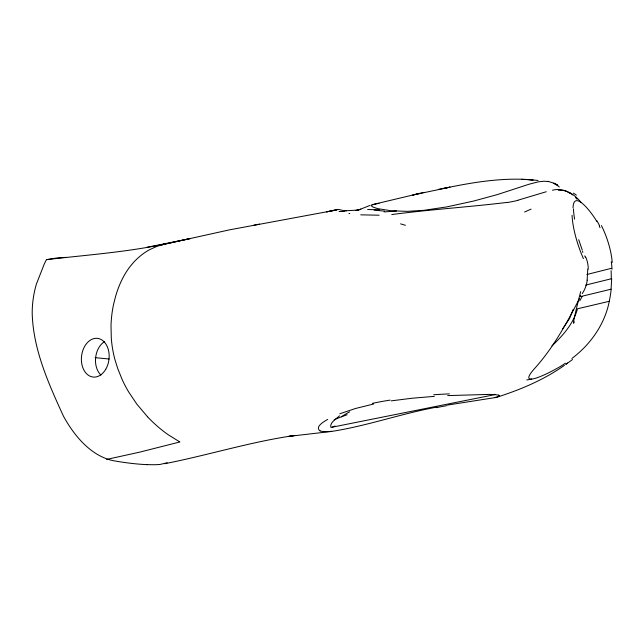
<?xml version="1.0" encoding="UTF-8"?>
<svg xmlns="http://www.w3.org/2000/svg" width="644" height="644" viewBox="0 0 644 644"><rect width="100%" height="100%" fill="white"/><g stroke="black" fill="none" stroke-linecap="round" stroke-linejoin="round"><path stroke-width="0.97" d="M587.771 269.112L587.143 280.108M571.896 358.475C590.87 344.25 605.376 323.425 609.562 299.854A23.796 3.848 -83.1 0 0 610.931 291.507L611.695 278.659L585.702 285.091M573.192 309.337L569.513 318.627L562.51 329.004M579.528 298.494C566.905 322.781 553.719 347.076 535.397 367.635C511.449 393.726 559.918 367.796 565.343 363.168M582.256 293.656L583.134 292.159A25.857 19.98 -89.9 0 0 587.231 280.132M551.964 345.909C562.832 335.588 573.53 323.642 577.467 308.806L609.288 301.295M565.979 364.287L567.509 363.063M499.277 396.406L499.575 395.666L498.577 395.247M339.517 415.823C336.377 418.777 329.712 422.464 330.791 427.205A4.138 1.634 -35.2 0 0 331.773 427.27L495.55 394.49A4.589 0.419 20.6 0 1 494.986 394.378L494.713 394.305M564.41 365.341C543.882 379.871 520.465 389.701 496.613 397.308M327.643 419.413C324.254 421.482 314.449 426.771 320.068 430.957M334.413 426.296L334.985 425.99M167.247 462.746L159.64 464.549M333.85 426.57L332.248 427.181M339.823 413.754L355.399 408.521L373.625 404.013M359.996 209.461L360.809 209.228L359.086 209.767L369.906 205.46M344.677 210.894L338.776 209.445L337.367 209.719M546.257 191.735L517.639 200.3M359.843 209.501L355.931 210.499L358.402 210.033L345.627 210.797M586.877 274.513L611.381 268.315M580.365 296.634L611.132 289.18M339.058 211.514L343.96 211.498M424.243 192.331L412.74 195.043L450.003 187.171L438.339 189.417M337.496 209.372L326.613 211.884L336.651 209.96L229.642 229.819L161.749 244.825L190.141 238.586L146.76 247.336M420.009 193.313L372.127 204.712L371.121 205.661L373.061 207.11L377.666 208.632L391.302 210.797L407.25 211.353L424.042 210.298L446.896 206.885L473.654 201.041L497.45 194.56L528.829 184.297L538.432 181.809L544.011 181.214L549.042 181.64L553.309 183.033L557.768 185.738M495.864 397.485L447.765 405.028M164.663 463.728C208.197 455.179 250.701 441.768 294.694 435.473L288.826 436.391L331.37 431.464C367.136 425.958 401.429 413.553 437.026 407.072M147.371 464.67C135.723 464.139 124.131 462.642 112.66 460.573C90.369 455.517 73.931 435.312 63.426 416.113C48.606 383.744 33.206 349.612 32.2 313.378A72.088 50.465 -81.3 0 1 36.418 284.028L44.235 264.096A150.084 109.206 -82.5 0 1 46.424 259.653L56.632 257.994L66.139 257.358M379.075 203.303L372.127 204.712L375.13 204.47M106.622 459.414L139.587 452.169L179.918 441.953M443.475 188.442C472.881 182.316 502.972 177.197 533.103 179.926L521.503 179.322M253.929 225.15L259.564 224.12M526.744 379.968L531.678 379.091M552.463 190.205C563.484 187.34 574.376 193.868 580.977 202.313M507.383 202.377C468.921 207.046 430.2 209.501 391.753 214.549M391.166 400.866L412.144 398.225L434.338 396.374M46.424 259.653C85.716 255.064 125.347 252.311 164.14 244.181L156.5 246.515L149.352 249.824A127.174 80.613 78.1 0 0 133.686 262.269L130.209 266.383A111.13 70.792 77.4 0 0 115.453 296.916L113.634 304.081A96.697 62.17 77 0 0 111.01 325.51L111.291 338.068A76.66 49.982 76.7 0 0 114.906 359.505L117.772 368.698L122.239 379.727A95.368 61.333 76.5 0 0 128.671 391.971L136.898 404.215L147.476 416.724M344.395 210.918L346.609 210.709M558.34 190.262L563.009 190.374L567.412 191.566M447.661 395.601L487.403 394.458M379.123 215.209L360.712 214.838M527.098 179.483L538.07 180.457M95.135 357.67L109.094 358.998M349.773 213.567L348.992 213.438M555.37 183.943L554.927 183.733L557.72 185.174M555.41 183.959L556.529 184.514M557.221 184.949L557.664 185.142M554.428 183.508L553.743 183.17L554.669 183.629M179.306 441.623L168.309 434.797A156.959 97.155 75 0 1 147.468 416.749M569.835 192.806L572.758 194.899M558.155 186.036L559.306 186.993M575.511 197.507L577.048 199.286M596.698 221.343C594.219 216.4 573.748 187.468 573.015 207.795M599.282 226.124L600.039 227.654M585.348 257.27L584.752 255.869M578.715 239.697L582.24 250.033M582.538 251.208L582.812 252.392M100.915 375.066A19.191 13.757 -83.6 0 1 95.642 357.573A19.191 13.757 -83.6 0 1 104.586 341.602M567.38 191.904A98.186 37.851 -88.3 0 1 569.779 193.248M573.385 193.152A119.229 51.431 -72.6 0 1 576.412 195.196M405.43 225.303A112.145 3.027 16 0 1 400.576 223.854M384.629 211.135A110.132 8.155 2.4 0 1 374.148 210.081M379.614 209.767A123.479 16.567 -6 0 1 367.619 209.477M396.471 210.934A159.696 43.929 -17.1 0 1 384.057 211.884M517.865 200.389A68.167 19.433 -3.1 0 1 507.561 202.482M524.61 212.029A118.802 18.612 -31.5 0 1 531.075 209.131M547.964 181.189A24.448 0.733 24.1 0 1 548.616 181.495M159.398 464.493A45.998 6.802 8.6 0 1 147.13 464.582M574.287 321.871A27.08 0.998 -75.6 0 1 580.687 291.66M580.655 295.403A70.276 64.432 -67.6 0 1 580.518 296.023M585.686 257.02A21.316 15.706 81.5 0 1 588.23 269.103M583.424 258.655A44.798 12.896 71 0 1 572.057 215.257M574.585 219.169A45.04 7.454 73.6 0 1 573.45 208.833M596.924 220.86A44.871 19.368 70.6 0 1 599.572 225.722M601.432 225.577A44.871 17.605 69.8 0 1 612.235 262.438M611.261 261.77A44.879 12.663 71 0 1 612.025 269.248M611.084 270.609A19.449 1.594 -89.8 0 1 611.309 279.158M572.548 359.489A117.216 101.237 -51.1 0 1 565.907 364.214M579.769 300.804A53.822 8.074 -63.5 0 1 582.128 296.538M487.951 394.386A51.19 3.671 -4.3 0 1 498.802 395.231M498.738 396.422A60.987 4.162 -2.5 0 1 494.664 397.501M436.31 407.66A171.827 34.728 -17.2 0 1 446.952 405.615M331.692 431.287A42.568 8.517 -17.9 0 1 320.213 430.9M334.204 419.832A112.072 26.67 -6.1 0 1 347.132 414.76M372.353 403.377A149.384 49.363 0.2 0 1 390.079 400.117M433.694 394.756A87.721 10.787 -3.6 0 1 449.391 393.87M341.433 416.813A51.665 28.151 -18.9 0 1 349.676 411.814M105.753 369.27A19.473 13.814 -83.5 0 0 97.944 338.422A19.473 13.814 -83.5 0 0 82.126 365.414A19.473 13.814 -83.5 0 0 105.753 369.27"/></g></svg>
